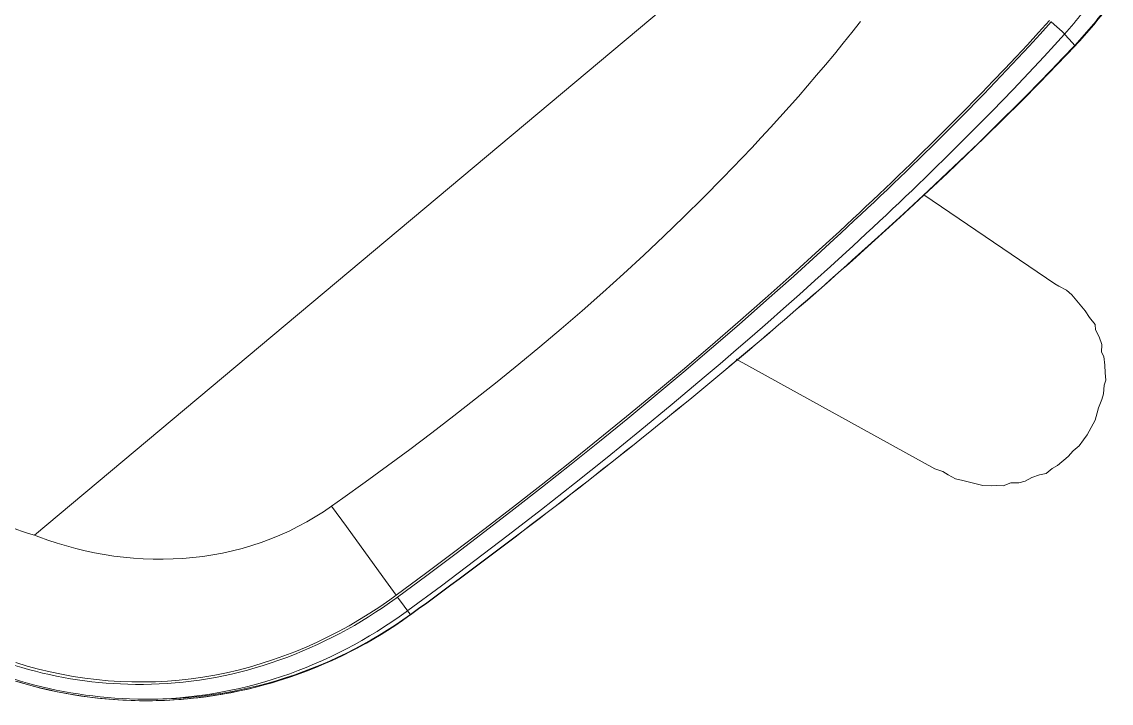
# Model space of a CAD drawing. Header units: metres. Extents: x 2999 to 3109, y 1752 to 1796.
# Drawn here: x 3007.1854 to 3007.4267, y 1760.7569 to 1760.9077 of the extents above; entities that cross this region are included whole.
import ezdxf

# ---------------------------------------------------------------- set-up
doc = ezdxf.new("R2010")
doc.units = ezdxf.units.M
doc.layers.add('MOCHO', color=3, linetype='Continuous', lineweight=15)
doc.layers.add('PAREDES', color=7, linetype='Continuous')

# ---------------------------------------------------------------- blocks, each defined once
blk = doc.blocks.new('*E58')
at = {"layer": 'MOCHO', "lineweight": 13, "extrusion": (0, 0, -1)}
blk.add_ellipse((298.2832532743196, 410.9227221997448), major_axis=(-0.3240056931972504, -2.738728284835815), ratio=0.03556452878652137, start_param=3.141552209854126, end_param=3.454068899154663, dxfattribs=at)

msp = doc.modelspace()

# ---------------------------------------------------------------- linework, layer by layer
at = {"layer": 'PAREDES', "color": 253, "lineweight": 0}
for p, q in [((3007.380000613126, 1760.954650988679), (3007.188183140293, 1760.794072789535)), ((3007.371158899507, 1760.907792754904), (3007.369254130389, 1760.905374658925)), ((3007.410623402714, 1760.905330532333), (3007.413069682827, 1760.908033640101)), ((3007.41100143781, 1760.905010797385), (3007.413439105193, 1760.907705640419)), ((3007.413439114987, 1760.907705628719), (3007.414652910408, 1760.906638239959)), ((3007.413448718609, 1760.907716334819), (3007.413439140426, 1760.907705610216)), ((3007.414652910408, 1760.906638239959), (3007.415822116359, 1760.905550438025)), ((3007.369254130389, 1760.905374658925), (3007.367328651585, 1760.902973950467)), ((3007.408139513097, 1760.902628993013), (3007.410623402714, 1760.905330532333)), ((3007.408534820356, 1760.902326742002), (3007.41100143781, 1760.905010797385)), ((3007.414139284929, 1760.902527771021), (3007.416377010324, 1760.90499639199)), ((3007.415822116359, 1760.905550438025), (3007.416330164687, 1760.905045528908)), ((3007.416330164687, 1760.905045528908), (3007.416377055352, 1760.904996350087)), ((3007.417408651432, 1760.90385627122), (3007.416377029913, 1760.90499636859)), ((3007.416393175536, 1760.905014401909), (3007.416377049502, 1760.90499634519)), ((3007.418616206377, 1760.902476371882), (3007.417408651432, 1760.90385627122)), ((3007.367328651585, 1760.902973950467), (3007.365383293273, 1760.900590249939)), ((3007.40562811902, 1760.899935670639), (3007.408139513097, 1760.902628993013)), ((3007.406037309622, 1760.899647071676), (3007.408534820356, 1760.902326742002)), ((3007.411879708842, 1760.900070906034), (3007.414139284929, 1760.902527771021)), ((3007.418692470616, 1760.902362593795), (3007.414764158152, 1760.898251840734)), ((3007.416011056106, 1760.899725596047), (3007.418616206377, 1760.902476371882)), ((3007.418640650737, 1760.902502426978), (3007.418616225967, 1760.902476348482)), ((3007.418716905582, 1760.902388481832), (3007.418692425855, 1760.902362516525)), ((3007.365383293273, 1760.900590249939), (3007.363418813261, 1760.898223216662)), ((3007.403108235038, 1760.897267298942), (3007.40562811902, 1760.899935670639)), ((3007.403528411697, 1760.896988871924), (3007.406037309622, 1760.899647071676)), ((3007.409594679932, 1760.897618642463), (3007.411879708842, 1760.900070906034)), ((3007.413377978339, 1760.896984374465), (3007.416011056106, 1760.899725596047)), ((3007.363418813261, 1760.898223216662), (3007.361435926367, 1760.895872513767)), ((3007.400588822642, 1760.894630822767), (3007.403108235038, 1760.897267298942)), ((3007.401006127418, 1760.894348041439), (3007.403528411697, 1760.896988871924)), ((3007.404993355362, 1760.892764812009), (3007.409594679932, 1760.897618642463)), ((3007.410742018441, 1760.894274728297), (3007.413377978339, 1760.896984374465)), ((3007.414764158152, 1760.898251840734), (3007.410801255301, 1760.89418502213)), ((3007.361435926367, 1760.895872513767), (3007.359435282926, 1760.893537810103)), ((3007.398058974693, 1760.892013111528), (3007.400588822642, 1760.894630822767)), ((3007.398467785843, 1760.891720354327), (3007.401006127418, 1760.894348041439)), ((3007.410801255301, 1760.89418502213), (3007.406811219491, 1760.890159386375)), ((3007.408099022476, 1760.891589021142), (3007.410742018441, 1760.894274728297)), ((3007.359435282926, 1760.893537810103), (3007.357417477562, 1760.89121878758)), ((3007.392957001887, 1760.886817636433), (3007.398058974693, 1760.892013111528)), ((3007.393342908028, 1760.886499754601), (3007.398467785843, 1760.891720354327)), ((3007.400346416668, 1760.887965029805), (3007.404993355362, 1760.892764812009)), ((3007.357417477562, 1760.89121878758), (3007.355383043344, 1760.888915136273)), ((3007.406811219491, 1760.890159386375), (3007.402764401601, 1760.886140262783)), ((3007.405416028157, 1760.888892475248), (3007.408099022476, 1760.891589021142)), ((3007.355383043344, 1760.888915136273), (3007.353332473274, 1760.886626552517)), ((3007.395648485721, 1760.883206097566), (3007.400346416668, 1760.887965029805)), ((3007.402718987969, 1760.886210318789), (3007.405416028157, 1760.888892475248)), ((3007.353332473274, 1760.886626552517), (3007.351266255391, 1760.884352768291)), ((3007.387803006442, 1760.881672954095), (3007.392957001887, 1760.886817636433)), ((3007.388159203763, 1760.88132437128), (3007.393342908028, 1760.886499754601)), ((3007.397280237567, 1760.880882417624), (3007.402718987969, 1760.886210318789)), ((3007.402764401601, 1760.886140262783), (3007.398684872887, 1760.882148459063)), ((3007.349184814581, 1760.882093582098), (3007.347088584058, 1760.87984877952)), ((3007.351266255391, 1760.884352768291), (3007.349184814581, 1760.882093582098)), ((3007.390904035923, 1760.878486486817), (3007.395648485721, 1760.883206097566)), ((3007.398684872887, 1760.882148459063), (3007.394574046687, 1760.878182292864)), ((3007.347088584058, 1760.87984877952), (3007.344977949087, 1760.877618185591)), ((3007.391786218947, 1760.875601199253), (3007.397280237567, 1760.880882417624)), ((3007.344977949087, 1760.877618185591), (3007.340714975564, 1760.873198937426)), ((3007.394574046687, 1760.878182292864), (3007.390434199031, 1760.874241321414)), ((3007.386241980982, 1760.870365517454), (3007.391786218947, 1760.875601199253)), ((3007.340714975564, 1760.873198937426), (3007.336398588392, 1760.868834730181)), ((3007.390434199031, 1760.874241321414), (3007.386267213197, 1760.870325131343)), ((3007.386267213197, 1760.870325131343), (3007.379969116689, 1760.864496252377)), ((3007.380651419994, 1760.865174176535), (3007.386241980982, 1760.870365517454)), ((3007.336398588392, 1760.868834730181), (3007.33203118238, 1760.864524643439)), ((3007.414203093039, 1760.849696039333), (3007.385223031361, 1760.869419330681)), ((3007.375017403012, 1760.860025855416), (3007.380651419994, 1760.865174176535)), ((3007.33203118238, 1760.864524643439), (3007.327614837261, 1760.860267950702)), ((3007.379969116689, 1760.864496252377), (3007.373617285135, 1760.858720354332)), ((3007.327614837261, 1760.860267950702), (3007.323151412, 1760.856063999353)), ((3007.362039702059, 1760.857237206584), (3007.365013852698, 1760.859962478324)), ((3007.362378426545, 1760.856870892245), (3007.365354815292, 1760.859598256489)), ((3007.369354608631, 1760.854930454215), (3007.375017403012, 1760.860025855416)), ((3007.373617285135, 1760.858720354332), (3007.369366793284, 1760.854909472135)), ((3007.323151412, 1760.856063999353), (3007.318642529845, 1760.851912218037)), ((3007.356058414141, 1760.851823502783), (3007.362039702059, 1760.857237206584)), ((3007.356391617168, 1760.851452148318), (3007.362378426545, 1760.856870892245)), ((3007.364543284994, 1760.853566173757), (3007.367977945698, 1760.856703104981)), ((3007.361093868595, 1760.850445445568), (3007.364543284994, 1760.853566173757)), ((3007.318642529845, 1760.851912218037), (3007.314089630546, 1760.847812040984)), ((3007.350035024851, 1760.846458370455), (3007.356058414141, 1760.851823502783)), ((3007.350361608392, 1760.84608113626), (3007.356391617168, 1760.851452148318)), ((3007.357630205478, 1760.847340789319), (3007.361093868595, 1760.850445445568)), ((3007.414203093039, 1760.849696039333), (3007.415112436524, 1760.849181350416)), ((3007.415112436524, 1760.849181350416), (3007.416774118531, 1760.848339521674)), ((3007.416774118531, 1760.848339521674), (3007.417982199877, 1760.847277457551)), ((3007.314089630546, 1760.847812040984), (3007.30949399678, 1760.843762770927)), ((3007.343971040919, 1760.841141001408), (3007.350035024851, 1760.846458370455)), ((3007.344290518287, 1760.840757519856), (3007.350361608392, 1760.84608113626)), ((3007.354152709003, 1760.844252133162), (3007.357630205478, 1760.847340789319)), ((3007.417982199877, 1760.847277457551), (3007.420965294164, 1760.843714024842)), ((3007.30949399678, 1760.843762770927), (3007.304856529532, 1760.839763490567)), ((3007.350661744787, 1760.841179405083), (3007.354152709003, 1760.844252133162)), ((3007.420965294164, 1760.843714024842), (3007.421876779812, 1760.842244176249)), ((3007.33786738755, 1760.835870419022), (3007.343971040919, 1760.841141001408)), ((3007.347157670938, 1760.838122486979), (3007.350661744787, 1760.841179405083)), ((3007.421876779812, 1760.842244176249), (3007.423132819511, 1760.840743783529)), ((3007.304856529532, 1760.839763490567), (3007.300178272956, 1760.835813362663)), ((3007.338179992058, 1760.835480984926), (3007.344290518287, 1760.840757519856)), ((3007.423132819511, 1760.840743783529), (3007.423198192091, 1760.839522572282)), ((3007.423198192091, 1760.839522572282), (3007.424015903193, 1760.837974221208)), ((3007.343640741791, 1760.835081333074), (3007.347157670938, 1760.838122486979)), ((3007.424015903193, 1760.837974221208), (3007.424646065205, 1760.836268865172)), ((3007.424646065205, 1760.836268865172), (3007.424587119113, 1760.834624597391)), ((3007.300178272956, 1760.835813362663), (3007.295460577714, 1760.831911647363)), ((3007.331724562475, 1760.830645666911), (3007.33786738755, 1760.835870419022)), ((3007.332031300648, 1760.830251162672), (3007.338179992058, 1760.835480984926)), ((3007.340111227919, 1760.832055831585), (3007.343640741791, 1760.835081333074)), ((3007.424587119113, 1760.834624597391), (3007.425106092354, 1760.833623621523)), ((3007.295460577714, 1760.831911647363), (3007.290704977102, 1760.828057618415)), ((3007.336569327342, 1760.82904590949), (3007.340111227919, 1760.832055831585)), ((3007.343620924182, 1760.833033753249), (3007.387659781699, 1760.808814972218)), ((3007.425106092354, 1760.833623621523), (3007.425282653705, 1760.831698030107)), ((3007.425282653705, 1760.831698030107), (3007.425395984639, 1760.830038490262)), ((3007.325542928073, 1760.825465834573), (3007.331724562475, 1760.830645666911)), ((3007.325845386646, 1760.825067568613), (3007.332031300648, 1760.830251162672)), ((3007.329449112154, 1760.82307235349), (3007.336569327342, 1760.82904590949)), ((3007.425395984639, 1760.830038490262), (3007.425509315572, 1760.828378950418)), ((3007.290704977102, 1760.828057618415), (3007.285913208951, 1760.824250382499)), ((3007.425151631618, 1760.827282057843), (3007.424983638917, 1760.825387010554)), ((3007.425509315572, 1760.828378950418), (3007.425151631618, 1760.827282057843)), ((3007.285913208951, 1760.824250382499), (3007.281087091753, 1760.82048879543)), ((3007.319322910434, 1760.82033018424), (3007.325542928073, 1760.825465834573)), ((3007.319622659531, 1760.819929411274), (3007.325845386646, 1760.825067568613)), ((3007.424610682899, 1760.824117840953), (3007.423925859119, 1760.822268609856)), ((3007.424983638917, 1760.825387010554), (3007.424610682899, 1760.824117840953)), ((3007.322280915268, 1760.817159480184), (3007.329449112154, 1760.82307235349)), ((3007.423925859119, 1760.822268609856), (3007.423568175165, 1760.821171717281)), ((3007.281087091753, 1760.82048879543), (3007.276228492755, 1760.816771316051)), ((3007.313065211634, 1760.815238288777), (3007.319322910434, 1760.82033018424)), ((3007.313363660043, 1760.814836009066), (3007.319622659531, 1760.819929411274)), ((3007.42316467502, 1760.819557993627), (3007.421402515054, 1760.816328404158)), ((3007.423568175165, 1760.821171717281), (3007.42316467502, 1760.819557993627)), ((3007.315065461572, 1760.811306165158), (3007.322280915268, 1760.817159480184)), ((3007.276228492755, 1760.816771316051), (3007.271339261838, 1760.813095871282)), ((3007.306771078799, 1760.81019005794), (3007.313065211634, 1760.815238288777)), ((3007.307069494464, 1760.809787133936), (3007.313363660043, 1760.814836009066)), ((3007.420606502503, 1760.815183553229), (3007.419622940861, 1760.813881697338)), ((3007.421402515054, 1760.816328404158), (3007.420606502503, 1760.815183553229)), ((3007.271339261838, 1760.813095871282), (3007.266421198588, 1760.80945972906)), ((3007.418310097231, 1760.812782662601), (3007.417154258564, 1760.811496078774)), ((3007.419622940861, 1760.813881697338), (3007.418310097231, 1760.812782662601)), ((3007.300443828004, 1760.805186914592), (3007.306771078799, 1760.81019005794)), ((3007.300742035692, 1760.804783080205), (3007.307069494464, 1760.809787133936)), ((3007.307804527758, 1760.805512045108), (3007.315065461572, 1760.811306165158)), ((3007.417154258564, 1760.811496078774), (3007.414809894939, 1760.809533516743)), ((3007.266421198588, 1760.80945972906), (3007.261476092362, 1760.805859492078)), ((3007.389430510315, 1760.808223922983), (3007.387659781699, 1760.808814972218)), ((3007.390575361243, 1760.807427910432), (3007.389430510315, 1760.808223922983)), ((3007.392237043251, 1760.806586081689), (3007.390575361243, 1760.807427910432)), ((3007.410805991469, 1760.807457623778), (3007.409100635433, 1760.806827461766)), ((3007.412308526351, 1760.807758503802), (3007.410805991469, 1760.807457623778)), ((3007.413621369981, 1760.808857538539), (3007.412308526351, 1760.807758503802)), ((3007.414809894939, 1760.809533516743), (3007.413621369981, 1760.808857538539)), ((3007.261476092362, 1760.805859492078), (3007.256511026157, 1760.802294721994)), ((3007.294087936331, 1760.800230915231), (3007.300443828004, 1760.805186914592)), ((3007.300501243284, 1760.799777690196), (3007.307804527758, 1760.805512045108)), ((3007.393850766905, 1760.806182581544), (3007.392237043251, 1760.806586081689)), ((3007.395041434024, 1760.805903400071), (3007.393850766905, 1760.806182581544)), ((3007.398268881332, 1760.805096399781), (3007.395041434024, 1760.805903400071)), ((3007.400085426139, 1760.805022181625), (3007.398268881332, 1760.805096399781)), ((3007.401306637386, 1760.805087554205), (3007.400085426139, 1760.805022181625)), ((3007.402778628141, 1760.805043880176), (3007.401306637386, 1760.805087554205)), ((3007.404483984177, 1760.805674042188), (3007.402778628141, 1760.805043880176)), ((3007.406222026503, 1760.805693598577), (3007.404483984177, 1760.805674042188)), ((3007.407646058904, 1760.806088253145), (3007.406222026503, 1760.805693598577)), ((3007.409100635433, 1760.806827461766), (3007.407646058904, 1760.806088253145)), ((3007.29438354632, 1760.799824169927), (3007.300742035692, 1760.804783080205)), ((3007.254019888087, 1760.800522823944), (3007.252229408309, 1760.799299766066)), ((3007.256511026157, 1760.802294721994), (3007.254019888087, 1760.800522823944)), ((3007.257296762374, 1760.796000143367), (3007.254019888087, 1760.800522823944)), ((3007.287703241684, 1760.79532029241), (3007.294087936331, 1760.800230915231)), ((3007.250387962142, 1760.798134772879), (3007.248498463986, 1760.797030662234)), ((3007.252229408309, 1760.799299766066), (3007.250387962142, 1760.798134772879)), ((3007.287994867658, 1760.794909415949), (3007.29438354632, 1760.799824169927)), ((3007.293158323817, 1760.794103065484), (3007.300501243284, 1760.799777690196)), ((3007.246563864277, 1760.795989864263), (3007.244587477221, 1760.795014636038)), ((3007.248498463986, 1760.797030662234), (3007.246563864277, 1760.795989864263)), ((3007.26538327918, 1760.784876539247), (3007.257296762374, 1760.796000143367)), ((3007.281286910823, 1760.790450883363), (3007.287703241684, 1760.79532029241)), ((3007.189180559773, 1760.793696354571), (3007.188183128593, 1760.79407277974)), ((3007.191190447593, 1760.792981892167), (3007.189180559773, 1760.793696354571)), ((3007.193220306805, 1760.792319211357), (3007.191190447593, 1760.792981892167)), ((3007.240523002135, 1760.793268245683), (3007.238441913436, 1760.792499977968)), ((3007.242572690064, 1760.794106897787), (3007.240523002135, 1760.793268245683)), ((3007.244587477221, 1760.795014636038), (3007.242572690064, 1760.794106897787)), ((3007.281575721411, 1760.79003659536), (3007.287994867658, 1760.794909415949)), ((3007.285776161201, 1760.788485931982), (3007.293158323817, 1760.794103065484)), ((3007.195269943993, 1760.791709184992), (3007.193220306805, 1760.792319211357)), ((3007.197339003312, 1760.791152808641), (3007.195269943993, 1760.791709184992)), ((3007.199426954787, 1760.790651190793), (3007.197339003312, 1760.791152808641)), ((3007.201533106017, 1760.790205562655), (3007.199426954787, 1760.790651190793)), ((3007.232046172915, 1760.790625988845), (3007.229875455492, 1760.790146370585)), ((3007.234199898526, 1760.791178283216), (3007.232046172915, 1760.790625988845)), ((3007.236333010612, 1760.791803087329), (3007.234199898526, 1760.791178283216)), ((3007.238441913436, 1760.792499977968), (3007.236333010612, 1760.791803087329)), ((3007.274836433064, 1760.785618437159), (3007.281286910823, 1760.790450883363)), ((3007.203656580673, 1760.789817280055), (3007.201533106017, 1760.790205562655)), ((3007.20579632068, 1760.789487725763), (3007.203656580673, 1760.789817280055)), ((3007.207951048936, 1760.789218377789), (3007.20579632068, 1760.789487725763)), ((3007.210119269585, 1760.789010690209), (3007.207951048936, 1760.789218377789)), ((3007.212299179864, 1760.788866198462), (3007.210119269585, 1760.789010690209)), ((3007.214488799335, 1760.788786388749), (3007.212299179864, 1760.788866198462)), ((3007.216685860512, 1760.788772686063), (3007.214488799335, 1760.788786388749)), ((3007.21888797102, 1760.788826450647), (3007.216685860512, 1760.788772686063)), ((3007.22109247102, 1760.788948958135), (3007.21888797102, 1760.788826450647)), ((3007.223296566259, 1760.78914131194), (3007.22109247102, 1760.788948958135)), ((3007.225497230256, 1760.789404500663), (3007.223296566259, 1760.78914131194)), ((3007.227691311907, 1760.789739328982), (3007.225497230256, 1760.789404500663)), ((3007.229875455492, 1760.790146370585), (3007.227691311907, 1760.789739328982)), ((3007.27512538318, 1760.785202912803), (3007.281575721411, 1760.79003659536)), ((3007.278353720419, 1760.782922617419), (3007.285776161201, 1760.788485931982)), ((3007.268352644983, 1760.780821027413), (3007.274836433064, 1760.785618437159)), ((3007.268352644983, 1760.780821027413), (3007.26538327918, 1760.784876539247)), ((3007.268649540526, 1760.780409905864), (3007.27512538318, 1760.785202912803)), ((3007.268352644983, 1760.780821027413), (3007.268007556636, 1760.780568336933)), ((3007.270896255697, 1760.777413620041), (3007.278353720419, 1760.782922617419)), ((3007.262487977371, 1760.7768093564), (3007.26472430831, 1760.778269900741)), ((3007.26472430831, 1760.778269900741), (3007.266922890388, 1760.779788052954)), ((3007.265306034067, 1760.778049383996), (3007.266814942453, 1760.779090495182)), ((3007.266814942453, 1760.779090495182), (3007.268302570119, 1760.780155779132)), ((3007.266922890388, 1760.779788052954), (3007.268007556636, 1760.780568336933)), ((3007.268604781724, 1760.780377013313), (3007.268302570119, 1760.780155779132)), ((3007.268649534676, 1760.780409900967), (3007.268604764174, 1760.780376998621)), ((3007.268604764174, 1760.780376998621), (3007.270061438061, 1760.778395144604)), ((3007.270061438061, 1760.778395144604), (3007.270687240358, 1760.777580516377)), ((3007.260215385242, 1760.775407744919), (3007.262487977371, 1760.7768093564)), ((3007.260659061237, 1760.775079342276), (3007.26222749716, 1760.776043129262)), ((3007.26222749716, 1760.776043129262), (3007.26377669662, 1760.777033377425)), ((3007.26377669662, 1760.777033377425), (3007.265306034067, 1760.778049383996)), ((3007.267356785537, 1760.7749250271), (3007.268959815193, 1760.77602544952)), ((3007.268959815193, 1760.77602544952), (3007.270539438046, 1760.777152881531)), ((3007.271370003208, 1760.776374909929), (3007.269739808611, 1760.775221041872)), ((3007.269809523084, 1760.77527152253), (3007.271367181976, 1760.776374975888)), ((3007.270851052027, 1760.77738047447), (3007.270539426346, 1760.777152871737)), ((3007.270687240358, 1760.777580516377), (3007.270851079372, 1760.777380477462)), ((3007.271397738097, 1760.776652462071), (3007.270851052027, 1760.77738047447)), ((3007.270896023602, 1760.777413445645), (3007.270851079372, 1760.777380477462)), ((3007.271485352547, 1760.776460528882), (3007.271366395904, 1760.776374417332)), ((3007.271488191329, 1760.776460477616), (3007.27136925618, 1760.77637436416)), ((3007.271488778369, 1760.776538457286), (3007.271397738097, 1760.776652462071)), ((3007.271488799863, 1760.77653845538), (3007.271485352547, 1760.776460528882)), ((3007.271488181534, 1760.776460489315), (3007.271485352547, 1760.776460528882)), ((3007.255567676774, 1760.7727866202), (3007.257908099722, 1760.774066378766)), ((3007.257467384471, 1760.773234040967), (3007.259072108131, 1760.774142738001)), ((3007.257908099722, 1760.774066378766), (3007.260215385242, 1760.775407744919)), ((3007.259072108131, 1760.774142738001), (3007.260659061237, 1760.775079342276)), ((3007.264083729066, 1760.772808824722), (3007.265731189038, 1760.77385253633)), ((3007.265731189038, 1760.77385253633), (3007.267356785537, 1760.7749250271)), ((3007.268086909018, 1760.774100084054), (3007.266413820994, 1760.773013665612)), ((3007.266634697673, 1760.773156582735), (3007.268231801984, 1760.774198595038)), ((3007.269739808611, 1760.775221041872), (3007.268086909018, 1760.774100084054)), ((3007.268231801984, 1760.774198595038), (3007.269809523084, 1760.77527152253)), ((3007.250793853861, 1760.770417193652), (3007.253195721338, 1760.771569772981)), ((3007.252554297607, 1760.770682243517), (3007.254207686534, 1760.771503130145)), ((3007.253195721338, 1760.771569772981), (3007.255567676774, 1760.7727866202)), ((3007.254207686534, 1760.771503130145), (3007.25584564477, 1760.772353942507)), ((3007.25584564477, 1760.772353942507), (3007.257467384471, 1760.773234040967)), ((3007.260726320034, 1760.770810832727), (3007.262415160002, 1760.771794643196)), ((3007.261734750782, 1760.77021990677), (3007.263385401244, 1760.771166852001)), ((3007.262415160002, 1760.771794643196), (3007.264083729066, 1760.772808824722)), ((3007.264719337269, 1760.771960875386), (3007.26300673952, 1760.770943664626)), ((3007.263385401244, 1760.771166852001), (3007.265018969283, 1760.772145862426)), ((3007.266413820994, 1760.773013665612), (3007.264719337269, 1760.771960875386)), ((3007.265018969283, 1760.772145862426), (3007.266634697673, 1760.773156582735)), ((3007.245907007818, 1760.768309986763), (3007.24836371642, 1760.769330177265)), ((3007.247509808607, 1760.768405278356), (3007.2492045238, 1760.769132728187)), ((3007.24836371642, 1760.769330177265), (3007.250793853861, 1760.770417193652)), ((3007.2492045238, 1760.769132728187), (3007.250886312766, 1760.769891901851)), ((3007.250886312766, 1760.769891901851), (3007.252554297607, 1760.770682243517)), ((3007.25554687599, 1760.768049608347), (3007.257291282026, 1760.768937555274)), ((3007.257291282026, 1760.768937555274), (3007.259018057145, 1760.769858222593)), ((3007.259525463001, 1760.769014326765), (3007.25775823242, 1760.76810283492)), ((3007.258385007405, 1760.768423365954), (3007.260067708863, 1760.769305306678)), ((3007.259018057145, 1760.769858222593), (3007.260726320034, 1760.770810832727)), ((3007.261274207732, 1760.769960808215), (3007.259525463001, 1760.769014326765)), ((3007.260067708863, 1760.769305306678), (3007.261734750782, 1760.77021990677)), ((3007.26300673952, 1760.770943664626), (3007.261274207732, 1760.769960808215)), ((3007.238395379206, 1760.765662868271), (3007.240921004437, 1760.76647515449)), ((3007.240619116222, 1760.765823130387), (3007.242356736791, 1760.766418567076)), ((3007.240921004437, 1760.76647515449), (3007.243425495158, 1760.767357922361)), ((3007.242356736791, 1760.766418567076), (3007.244085007753, 1760.767047706863)), ((3007.243425495158, 1760.767357922361), (3007.245907007818, 1760.768309986763)), ((3007.244085007753, 1760.767047706863), (3007.245803006046, 1760.767710095403)), ((3007.245803006046, 1760.767710095403), (3007.247509808607, 1760.768405278356)), ((3007.25021732974, 1760.765589191197), (3007.252008935283, 1760.766374748179)), ((3007.252008935283, 1760.766374748179), (3007.253785775169, 1760.76719510579)), ((3007.25417810088, 1760.76638947119), (3007.252367078137, 1760.765588136866)), ((3007.253250344528, 1760.765976012373), (3007.254975591214, 1760.766758472459)), ((3007.253785775169, 1760.76719510579), (3007.25554687599, 1760.768049608347)), ((3007.255976666843, 1760.767228374772), (3007.25417810088, 1760.76638947119)), ((3007.254975591214, 1760.766758472459), (3007.256687394103, 1760.767574332433)), ((3007.25775823242, 1760.76810283492), (3007.255976666843, 1760.767228374772)), ((3007.256687394103, 1760.767574332433), (3007.258385007405, 1760.768423365954)), ((3007.184085527821, 1760.765900183829), (3007.186583743799, 1760.765143341834)), ((3007.186583743799, 1760.765143341834), (3007.189102882603, 1760.764457445055)), ((3007.189102882603, 1760.764457445055), (3007.191641099817, 1760.763843436882)), ((3007.191641099817, 1760.763843436882), (3007.19419662938, 1760.763302167102)), ((3007.230710813324, 1760.763659211812), (3007.233288342906, 1760.764253928937)), ((3007.231824644596, 1760.763364190978), (3007.233594431079, 1760.763785889584)), ((3007.233288342906, 1760.764253928937), (3007.235850516066, 1760.764922114143)), ((3007.233594431079, 1760.763785889584), (3007.235359764163, 1760.764242882779)), ((3007.235359764163, 1760.764242882779), (3007.237119659712, 1760.764734943684)), ((3007.235850516066, 1760.764922114143), (3007.238395379206, 1760.765662868271)), ((3007.237119659712, 1760.764734943684), (3007.238873096586, 1760.765261794542)), ((3007.238873096586, 1760.765261794542), (3007.240619116222, 1760.765823130387)), ((3007.24476399629, 1760.763447352169), (3007.246593834873, 1760.764124923354)), ((3007.246229393328, 1760.76318416833), (3007.248001175387, 1760.763831087292)), ((3007.246593834873, 1760.764124923354), (3007.248411961327, 1760.764839055425)), ((3007.248703346681, 1760.764095558176), (3007.246852143289, 1760.7634047382)), ((3007.248001175387, 1760.763831087292), (3007.249762411232, 1760.76451214038)), ((3007.248411961327, 1760.764839055425), (3007.25021732974, 1760.765589191197)), ((3007.250540528903, 1760.76482285669), (3007.248703346681, 1760.764095558176)), ((3007.249762411232, 1760.76451214038), (3007.251512372491, 1760.765227175528)), ((3007.252367078137, 1760.765588136866), (3007.250540528903, 1760.76482285669)), ((3007.251512372491, 1760.765227175528), (3007.253250344528, 1760.765976012373)), ((3007.18586806751, 1760.761250412954), (3007.184033128538, 1760.761794732807)), ((3007.184365096974, 1760.761695981366), (3007.186119607341, 1760.761181440497)), ((3007.19419662938, 1760.763302167102), (3007.196767652448, 1760.762834501015)), ((3007.196767652448, 1760.762834501015), (3007.199352315346, 1760.762441155363)), ((3007.199352315346, 1760.762441155363), (3007.201948739091, 1760.762122805806)), ((3007.201948739091, 1760.762122805806), (3007.204555058574, 1760.76188004012)), ((3007.204555058574, 1760.76188004012), (3007.207169289781, 1760.761713326641)), ((3007.207169289781, 1760.761713326641), (3007.20978948597, 1760.761623065409)), ((3007.20978948597, 1760.761623065409), (3007.212413581494, 1760.761609537028)), ((3007.212413581494, 1760.761609537028), (3007.215039507162, 1760.761672859936)), ((3007.215039507162, 1760.761672859936), (3007.217665123584, 1760.761813093806)), ((3007.217623943905, 1760.761271464701), (3007.219394399388, 1760.761408803849)), ((3007.217665123584, 1760.761813093806), (3007.220288221436, 1760.762030120371)), ((3007.219394399388, 1760.761408803849), (3007.221167981718, 1760.761581415512)), ((3007.220288221436, 1760.762030120371), (3007.222906525273, 1760.762323686414)), ((3007.221167981718, 1760.761581415512), (3007.222943828942, 1760.761789473586)), ((3007.222906525273, 1760.762323686414), (3007.225517824401, 1760.762693413826)), ((3007.222943828942, 1760.761789473586), (3007.224721020608, 1760.762033102995)), ((3007.224721020608, 1760.762033102995), (3007.226498642244, 1760.762312373974)), ((3007.225517824401, 1760.762693413826), (3007.228119961177, 1760.763138789819)), ((3007.226498642244, 1760.762312373974), (3007.228275755981, 1760.762627337167)), ((3007.228119961177, 1760.763138789819), (3007.230710813324, 1760.763659211812)), ((3007.228275755981, 1760.762627337167), (3007.230051416328, 1760.762977957242)), ((3007.230051416328, 1760.762977957242), (3007.231824644596, 1760.763364190978)), ((3007.237349200931, 1760.761112030187), (3007.239214987092, 1760.76163878917)), ((3007.239050893043, 1760.760940316199), (3007.240857821649, 1760.761449502865)), ((3007.239214987092, 1760.76163878917), (3007.241073478333, 1760.762203856726)), ((3007.241239832225, 1760.761559321046), (3007.239349113967, 1760.761019272059)), ((3007.240857821649, 1760.761449502865), (3007.242657016315, 1760.761993267583)), ((3007.241073478333, 1760.762203856726), (3007.242923518967, 1760.76280684246)), ((3007.243119534503, 1760.762136513693), (3007.241239832225, 1760.761559321046)), ((3007.242657016315, 1760.761993267583), (3007.244447770029, 1760.762571515969)), ((3007.242923518967, 1760.76280684246), (3007.24476399629, 1760.763447352169)), ((3007.24499209383, 1760.762752201827), (3007.243119534503, 1760.762136513693)), ((3007.244447770029, 1760.762571515969), (3007.246229393328, 1760.76318416833)), ((3007.246852143289, 1760.7634047382), (3007.24499209383, 1760.762752201827)), ((3007.187714193276, 1760.760741745118), (3007.18586806751, 1760.761250412954)), ((3007.186119607341, 1760.761181440497), (3007.187883849825, 1760.760699582728)), ((3007.189569889135, 1760.760269186739), (3007.187714193276, 1760.760741745118)), ((3007.187883849825, 1760.760699582728), (3007.189657316178, 1760.760250539771)), ((3007.191435739518, 1760.759832610185), (3007.189569889135, 1760.760269186739)), ((3007.189657316178, 1760.760250539771), (3007.191439455165, 1760.759834447143)), ((3007.193309750615, 1760.759432495492), (3007.191435739518, 1760.759832610185)), ((3007.191439455165, 1760.759834447143), (3007.19322976235, 1760.759451479543)), ((3007.19322976235, 1760.759451479543), (3007.195027694386, 1760.759101739297)), ((3007.195192956336, 1760.75906865352), (3007.193309750615, 1760.759432495492)), ((3007.195027694386, 1760.759101739297), (3007.196832754727, 1760.758785367907)), ((3007.197082895976, 1760.758741551537), (3007.195192956336, 1760.75906865352)), ((3007.208848363093, 1760.761104889786), (3007.210590642534, 1760.761069913564)), ((3007.210590642534, 1760.761069913564), (3007.212340076688, 1760.761068726295)), ((3007.212340076688, 1760.761068726295), (3007.214095963324, 1760.761101715182)), ((3007.214095963324, 1760.761101715182), (3007.215857518308, 1760.761169198866)), ((3007.215857518308, 1760.761169198866), (3007.217623943905, 1760.761271464701)), ((3007.226065419643, 1760.758768111227), (3007.227950936837, 1760.759060954002)), ((3007.227950936837, 1760.759060954002), (3007.229835994975, 1760.759392972476)), ((3007.23172014329, 1760.759240395465), (3007.229800223746, 1760.758891092929)), ((3007.229835994975, 1760.759392972476), (3007.231719500011, 1760.759764166149)), ((3007.229923924515, 1760.758915070196), (3007.231759400734, 1760.759250574158)), ((3007.231719500011, 1760.759764166149), (3007.233600301299, 1760.760174507042)), ((3007.233637698352, 1760.75962827356), (3007.23172014329, 1760.759240395465)), ((3007.231759400734, 1760.759250574158), (3007.233590498901, 1760.759620878601)), ((3007.233590498901, 1760.759620878601), (3007.235416545064, 1760.760025956617)), ((3007.233600301299, 1760.760174507042), (3007.235477248466, 1760.760623848005)), ((3007.235547276353, 1760.760053729982), (3007.233637698352, 1760.75962827356)), ((3007.235416545064, 1760.760025956617), (3007.23723690826, 1760.760465777484)), ((3007.235477248466, 1760.760623848005), (3007.237349200931, 1760.761112030187)), ((3007.23745294444, 1760.760517801478), (3007.235547276353, 1760.760053729982)), ((3007.23723690826, 1760.760465777484), (3007.239050893043, 1760.760940316199)), ((3007.239349113967, 1760.761019272059), (3007.23745294444, 1760.760517801478)), ((3007.196832754727, 1760.758785367907), (3007.198644401929, 1760.758502489194)), ((3007.198981005858, 1760.758451018887), (3007.197082895976, 1760.758741551537)), ((3007.198644401929, 1760.758502489194), (3007.200462104349, 1760.758253215278)), ((3007.200884424769, 1760.758197525847), (3007.198981005858, 1760.758451018887)), ((3007.200462104349, 1760.758253215278), (3007.202285342038, 1760.758037668073)), ((3007.202795081501, 1760.757980836442), (3007.200884424769, 1760.758197525847)), ((3007.202285342038, 1760.758037668073), (3007.204113583349, 1760.757855959699)), ((3007.204709595162, 1760.757801423691), (3007.202795081501, 1760.757980836442)), ((3007.204113583349, 1760.757855959699), (3007.205946306432, 1760.757708190576)), ((3007.206630312467, 1760.757659122887), (3007.204709595162, 1760.757801423691)), ((3007.205946306432, 1760.757708190576), (3007.207782958143, 1760.757594474729)), ((3007.208553438678, 1760.757554259597), (3007.206630312467, 1760.757659122887)), ((3007.207782958143, 1760.757594474729), (3007.209623014725, 1760.757514891084)), ((3007.210481773534, 1760.757486769767), (3007.208553438678, 1760.757554259597)), ((3007.209244848763, 1760.757865101845), (3007.211089166015, 1760.757815252681)), ((3007.209623014725, 1760.757514891084), (3007.211465901544, 1760.757469555571)), ((3007.21241105948, 1760.757456890009), (3007.210481773534, 1760.757486769767)), ((3007.211089166015, 1760.757815252681), (3007.212941653508, 1760.757801972849)), ((3007.211465901544, 1760.757469555571), (3007.21331107144, 1760.757458527527)), ((3007.21434439691, 1760.757464648768), (3007.21241105948, 1760.757456890009)), ((3007.212941653508, 1760.757801972849), (3007.214801554054, 1760.757825762744)), ((3007.21331107144, 1760.757458527527), (3007.215157938079, 1760.757481913088)), ((3007.216277212102, 1760.757510137376), (3007.21434439691, 1760.757464648768)), ((3007.214801554054, 1760.757825762744), (3007.21666800707, 1760.757887056101)), ((3007.215157938079, 1760.757481913088), (3007.217005954302, 1760.75753977159)), ((3007.218212972496, 1760.757593492552), (3007.216277212102, 1760.757510137376)), ((3007.21666800707, 1760.757887056101), (3007.21854008368, 1760.757986249384)), ((3007.217005954302, 1760.75753977159), (3007.218854522074, 1760.757632199375)), ((3007.220146721813, 1760.757714644569), (3007.218212972496, 1760.757593492552)), ((3007.21854008368, 1760.757986249384), (3007.220416849289, 1760.758123674571)), ((3007.218854522074, 1760.757632199375), (3007.220703047437, 1760.757759216602)), ((3007.222082138093, 1760.757873906447), (3007.220146721813, 1760.757714644569)), ((3007.220416849289, 1760.758123674571), (3007.222297334203, 1760.758299634259)), ((3007.220703047437, 1760.757759216602), (3007.222550942151, 1760.757920907912)), ((3007.224014091731, 1760.758070963866), (3007.222082138093, 1760.757873906447)), ((3007.222297334203, 1760.758299634259), (3007.224180543425, 1760.758514389961)), ((3007.222550942151, 1760.757920907912), (3007.224397590761, 1760.758117295367)), ((3007.225946441981, 1760.758306341245), (3007.224014091731, 1760.758070963866)), ((3007.224180543425, 1760.758514389961), (3007.226065419643, 1760.758768111227)), ((3007.224397590761, 1760.758117295367), (3007.226242381629, 1760.758348444023)), ((3007.22787382143, 1760.758579485385), (3007.225946441981, 1760.758306341245)), ((3007.226242381629, 1760.758348444023), (3007.228084709096, 1760.758614364241)), ((3007.229800223746, 1760.758891092929), (3007.22787382143, 1760.758579485385)), ((3007.228084709096, 1760.758614364241), (3007.229923924515, 1760.758915070196))]:
    msp.add_line(p, q, dxfattribs=at)
for centre, radius, start, end in [((3007.344526386566, 1760.96915193709), 0.09632449232766767, 318.2526758238675, 325.5743319105778), ((3007.34605108601, 1760.970499843354), 0.0994629731442588, 316.8706824318165, 324.0960936767694), ((3007.346111054047, 1760.970813234401), 0.09976744943811629, 316.6980152239967, 323.8879437593584), ((3006.489978022119, 1761.854075690107), 1.331168006931704, 305.9503505812812, 309.013048452235), ((3006.489977191757, 1761.854076586928), 1.33117093656905, 305.9504530708544, 309.0130758140386), ((3006.480966663018, 1761.867681785884), 1.347412846015241, 305.9229410615834, 308.9465771103799), ((3007.212910154519, 1760.856250395313), 0.09845304933260261, 252.6480820496481, 267.8664783416271)]:
    msp.add_arc(centre, radius, start, end, dxfattribs=at)
for centre, major_axis, ratio, start_param, end_param in [((3007.313224640526, 1760.852287833012), (-0.1330554019534811, -0.1122005969410004), 0.1635574377001773, 1.829575896301286, 2.022401571341045), ((3007.307656282678, 1760.850111052215), (0.1403580093906232, 0.1171371136975479), 0.1689218463686492, -1.291619928672842, -1.106851013495217), ((3007.313882540112, 1760.848532717085), (-0.1364733516762911, -0.1143618378522602), 0.1657689449878565, 1.836237430597448, 2.025950193449856), ((3007.233951592049, 1760.833164988626), (0.2431898123910678, 0.1767701398685841), 0.2257749836229402, -1.342148574174416, -1.151776703166309), ((3007.242547950787, 1760.835620498531), (0.2356269028837001, 0.1736527426486458), 0.2213233507295583, -1.366676839173085, -1.172456415459493), ((3007.211278082213, 1760.859798445462), (-0.05412922975539787, -0.04542530150443672), 0.9486275432702219, 0.2371470335315375, 0.5581086877021622), ((3007.212998870161, 1760.857057487767), (0.07189365841258546, -0.06883870977789737), 0.9951158302147989, -0.8473600466249985, -0.1797288973322448), ((3007.215514261941, 1760.855245640918), (0.07397812497700665, 0.06188051482538411), 0.959763876225567, 3.695897730276702, 3.965612204953088)]:
    msp.add_ellipse(centre, major_axis=major_axis, ratio=ratio, start_param=start_param, end_param=end_param, dxfattribs=at)

# ---------------------------------------------------------------- block references
at = {"layer": 'PAREDES', "color": 253, "lineweight": 0, "extrusion": (0, 0, -1), "xscale": 0.000999982880766, "yscale": 0.000999982880766, "zscale": -0.000999982880766, "rotation": 140.0659303304276}
msp.add_blockref('*E58', (-3006.924202375608, 1761.027871762262), dxfattribs=at)

doc.saveas('drawing.dxf')
